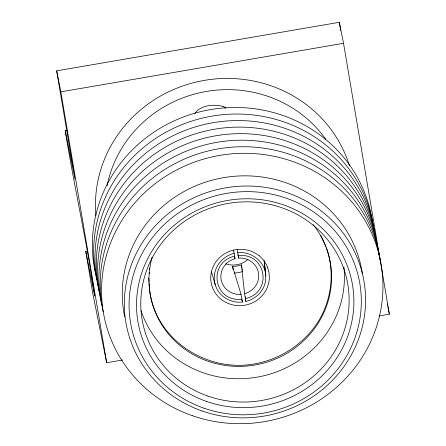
<?xml version="1.0" encoding="UTF-8"?>
<svg xmlns="http://www.w3.org/2000/svg" width="446" height="446" viewBox="0 0 446 446"><rect width="100%" height="100%" fill="white"/><g stroke="black" fill="none" stroke-linecap="round" stroke-linejoin="round"><path stroke-width="0.67" d="M264.16 260.804C265.069 270.17 268.001 280.735 262.51 289.348C258.931 295.486 252.676 299.812 245.813 301.457L244.575 293.741L241.47 264.801A21.681 20.761 -11.3 0 1 232.567 266.329L233.135 269.696M149.165 273.638L149.31 272.266M149.6 269.529L149.745 268.157M194.573 113.786C200.232 105.094 213.606 103.951 222.989 106.382M244.575 293.741C249.821 292.297 254.398 288.679 256.857 283.812A18.977 18.175 -11.3 0 0 253.406 263.357C249.47 259.589 243.962 257.693 238.549 258.083L237.183 249.37M233.303 250.039L234.222 253.283C223.669 255.77 215.039 265.219 214.309 276.158A25.974 24.864 -16.6 0 0 216.215 287.43C220.475 297.46 231.781 303.38 242.462 302.031L241.03 294.354L232.567 266.334M234.222 253.283L234.702 256.138C207.111 262.449 213.562 302.706 241.983 299.182M245.328 298.608C273.242 292.509 266.273 252.336 238.053 255.564M67.285 130.332L65.244 130.684L74.973 179.192L56.648 70.842L339.322 22.3L343.537 43.307L389.352 314.185L379.061 315.952M56.648 70.842L60.862 91.848L343.537 43.307M122.455 360.017L106.678 362.726L92.735 293.212L85.783 251.388L87.143 251.154M237.567 252.709C250.312 251.148 263.547 260.274 265.526 273.169M225.135 107.536L225.882 108.406M320.635 235.271L325.909 246.465M241.866 300.058L242.462 302.031M211.515 272.027L215.234 284.732M234.445 256.745L234.997 258.697A18.977 18.175 -11.3 0 0 221.534 271.603L220.943 274.708A19.078 18.269 -11.3 0 0 222.504 283.929L224.104 286.661A18.927 18.13 -11.3 0 0 231.463 292.693A18.977 18.175 -11.3 0 0 241.03 294.366M326.455 247.915C334.974 272.015 331.662 299.372 318.489 321.165C304.412 343.637 280.685 359.203 254.655 363.88C206.688 372.884 154.901 339.328 149.633 289.554M267.728 267.79L268.977 272.528L269.356 277.418A29.464 28.221 -11.3 0 1 265.225 291.517A29.369 28.131 -11.3 0 1 223.591 301.078A29.369 28.131 -11.3 0 1 216.762 260.732A29.369 28.131 -11.3 0 1 259.198 255.853M387.301 303.966L387.574 305.326M387.847 306.692L389.352 314.185M85.783 251.388L94.742 296.077C86.652 240.623 74.03 186.01 65.244 130.684M339.322 22.3L340.716 30.529M241.47 264.801L241.927 267.494M242.156 268.838L242.384 270.181M60.862 91.848L106.678 362.726M238.158 254.744L238.549 258.083M234.702 256.138L234.997 258.697M264.16 260.877L265.833 276.041M245.306 296.702L245.813 301.457M148.747 277.925L149.059 282.028M149.165 283.4L149.533 288.188M124.741 316.983A120.827 115.726 -11.3 0 1 222.175 177.904A120.827 115.726 -11.3 0 1 362.314 273.365M343.922 266.964A104.342 99.937 -11.3 0 1 261.417 376.318A104.342 99.937 -11.3 0 1 141.014 310.617M313.17 224.628A91.469 87.606 -11.3 0 1 257.615 364.516A91.469 87.606 -11.3 0 1 152.119 257.136M103.232 311.905A140.93 134.976 -11.3 0 1 217.001 149.103A140.93 134.976 -11.3 0 1 380.354 261.507M101.917 305.365A140.93 134.976 -11.3 0 1 215.686 142.558A140.93 134.976 -11.3 0 1 379.044 254.967M100.606 298.82A140.93 134.976 -11.3 0 1 215.089 135.891A140.93 134.976 -11.3 0 1 377.918 249.799M101.393 302.198A140.93 134.976 -11.3 0 1 100.913 300.175M95.912 215.58A129.858 124.378 -11.3 0 1 201.224 80.955A129.858 124.378 -11.3 0 1 349.486 165.856M107.118 185.748A120.827 115.726 -11.3 0 1 201.486 92.378A120.827 115.726 -11.3 0 1 325.781 139.358M99.296 292.281A140.93 134.976 -11.3 0 1 212.709 129.541A140.93 134.976 -11.3 0 1 376.318 241.197M222.905 106.404A17.695 5.157 -3.4 0 1 225.079 107.547M95.21 271.976A140.93 134.976 -11.3 0 1 209.837 109.722A140.93 134.976 -11.3 0 1 372.577 222.939M97.981 285.735A140.93 134.976 -11.3 0 1 212.463 122.806A140.93 134.976 -11.3 0 1 375.292 236.715M96.671 279.196A140.93 134.976 -11.3 0 1 211.153 116.267A140.93 134.976 -11.3 0 1 373.982 230.169M97.802 283.918A140.93 134.976 -11.3 0 1 97.295 281.9M259.182 255.775A29.464 28.221 -11.3 0 1 267.712 267.7M242.607 271.53A28.667 27.457 -11.3 0 1 234.211 273.041M248.015 259.36A21.698 20.784 -11.3 0 1 225.693 263.837M202.122 410.989A120.827 115.726 -11.3 0 0 364.025 281.493A120.827 115.726 -11.3 0 0 168.694 213.344A120.827 115.726 -11.3 0 0 202.122 410.989M203.978 408.185A116.311 111.4 -11.3 0 0 359.827 283.533A116.311 111.4 -11.3 0 0 171.794 217.932A116.311 111.4 -11.3 0 0 203.978 408.185M206.615 401.461A108.857 104.264 -11.3 0 0 352.485 284.793A108.857 104.264 -11.3 0 0 176.499 223.396A108.857 104.264 -11.3 0 0 206.615 401.461M207.964 396.109A104.342 99.937 -11.3 0 0 347.78 284.286A104.342 99.937 -11.3 0 0 179.097 225.436A104.342 99.937 -11.3 0 0 207.964 396.109M192.298 415.672A140.93 134.976 -11.3 0 0 381.135 264.64A140.93 134.976 -11.3 0 0 153.307 185.151A140.93 134.976 -11.3 0 0 192.298 415.672"/></g></svg>
